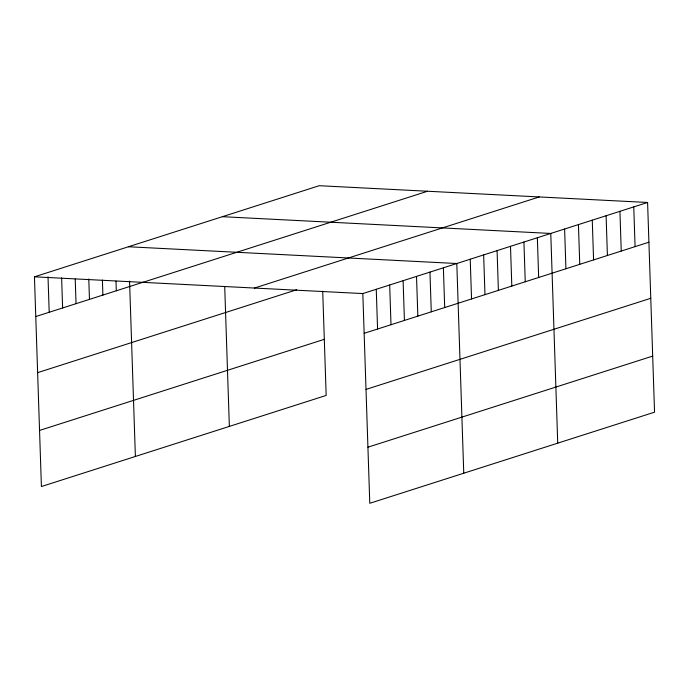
<?xml version="1.0" encoding="UTF-8"?>
<svg xmlns="http://www.w3.org/2000/svg" width="689" height="689" viewBox="0 0 689 689"><rect width="100%" height="100%" fill="white"/><g stroke="black" fill="none" stroke-linecap="round" stroke-linejoin="round"><path stroke-width="1.03" d="M322.71 291.171L326.173 395.426L41.409 486.529L34.45 276.823L319.214 185.711L647.591 202.471L654.55 412.177L369.786 503.289L362.827 293.574L647.591 202.471M35.768 316.552L143.166 282.197M142.812 282.352L427.576 191.241M254.465 288.045L539.229 196.942M37.628 372.646L296.701 289.759M39.549 430.436L324.304 339.332M364.154 333.312L648.909 242.209M366.014 389.406L650.769 298.294M367.926 447.195L652.69 356.092M222.392 216.69L550.778 233.45L557.728 443.156M128.421 246.757L456.807 263.517L463.757 473.222M34.45 276.823L362.827 293.574M633.759 206.898L635.077 246.628M619.928 211.325L621.245 251.054M606.096 215.743L607.414 255.481M592.264 220.17L593.582 259.908M578.433 224.597L579.759 264.335M564.61 229.024L565.927 268.753M537.351 237.739L538.669 277.478M523.924 242.037L525.242 281.775M510.497 246.335L511.815 286.064M497.079 250.624L498.397 290.362M483.652 254.921L484.97 294.659M470.225 259.219L471.543 298.957M443.38 267.806L444.698 307.544M429.953 272.103L431.271 311.841M416.526 276.401L417.844 316.13M403.108 280.69L404.426 320.428M389.681 284.988L390.999 324.726M376.254 289.285L377.572 329.015M224.709 286.546L229.351 426.396M129.558 281.121L135.38 456.462M115.993 281.121L116.312 290.784M102.394 280.044L102.894 295.081M88.786 278.967L89.467 299.37M75.222 278.967L76.04 303.668M61.622 277.891L62.613 307.966M48.015 276.823L49.195 312.263"/></g></svg>
